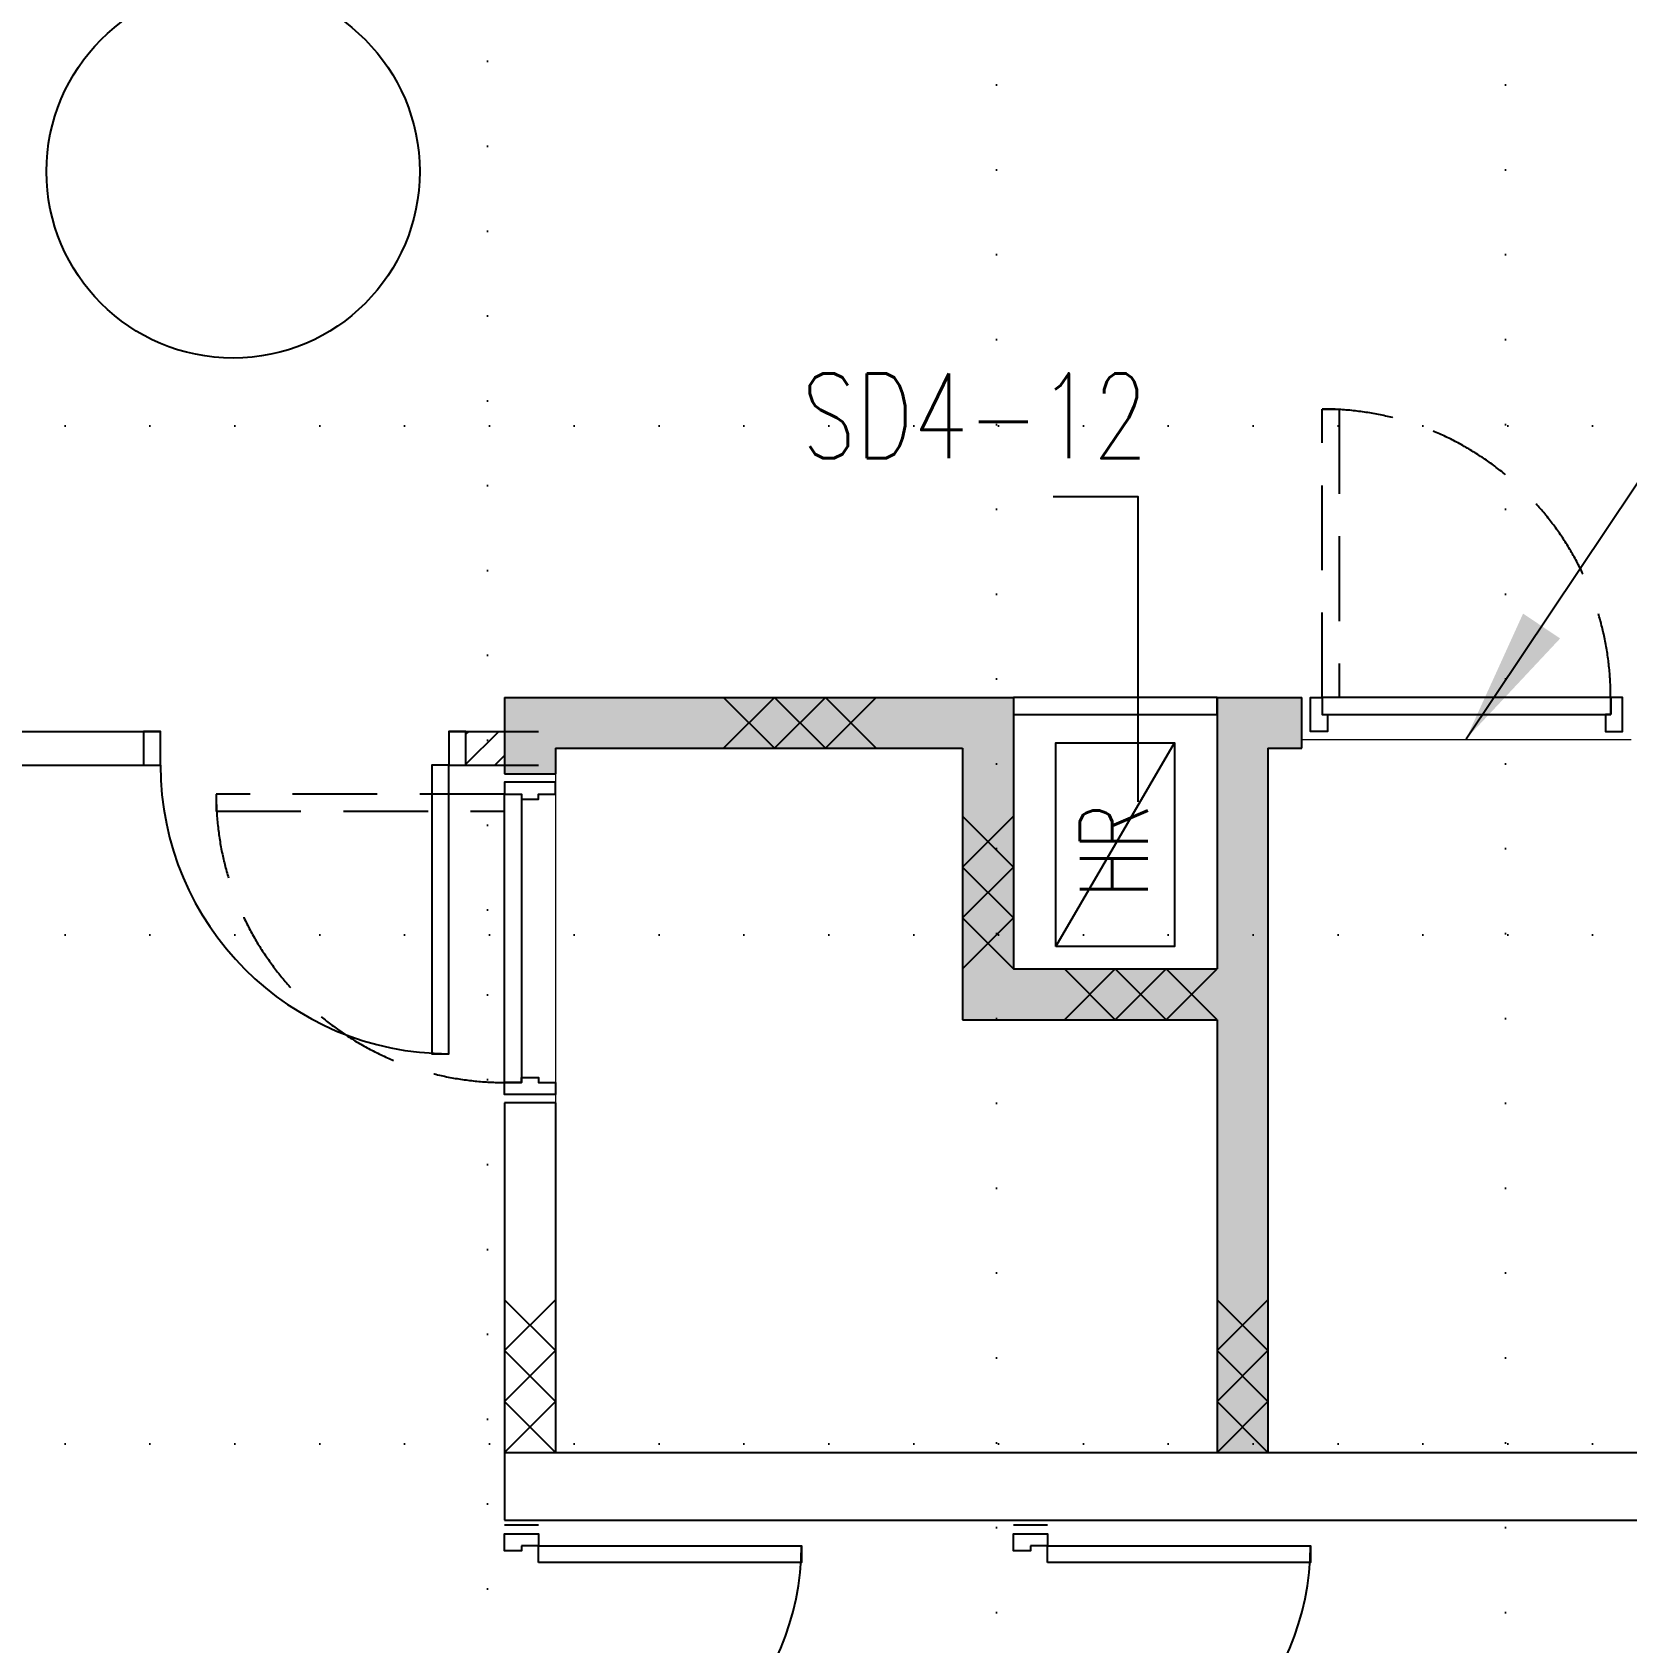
# Model space of a CAD drawing. Extents: x -68523 to 336700, y -113452 to 119396.
# Drawn here: x 245408 to 250107, y 14464 to 19211 of the extents above; entities that cross this region are included whole.
import ezdxf

# ---------------------------------------------------------------- set-up
doc = ezdxf.new("R2010")
doc.units = 0
doc.header["$LTSCALE"] = 1000
doc.header["$MEASUREMENT"] = 0
doc.linetypes.add('EC-5thFloor-s6144$0$DOT', pattern=[0.25, 0, -0.25])
doc.linetypes.add('EC-5thFloor-s6144$0$HIDDEN', pattern=[0.375, 0.25, -0.125])
doc.layers.get('0').update_dxf_attribs({"linetype": 'CONTINUOUS'})
doc.layers.get('DEFPOINTS').update_dxf_attribs({"linetype": 'CONTINUOUS'})
for name, color, linetype in [('EC-5thFloor-s6144$0$4', 9, 'EC-5thFloor-s6144$0$DOT'), ('EC-5thFloor-s6144$0$BD-col-bWALL', 150, 'CONTINUOUS'), ('EC-5thFloor-s6144$0$E-blockwall', 1, 'CONTINUOUS'), ('EC-5thFloor-s6144$0$E-fire service', 5, 'CONTINUOUS'), ('EC-5thFloor-s6144$0$ECOLUMN', 7, 'CONTINUOUS'), ('EC-5thFloor-s6144$0$EDOOR', 5, 'CONTINUOUS'), ('EC-5thFloor-s6144$0$ESERVICE', 13, 'CONTINUOUS'), ('EC-5thFloor-s6144$0$EWALL', 3, 'CONTINUOUS'), ('EC-5thFloor-s6144$0$MK-DETAIL', 4, 'CONTINUOUS'), ('EC-5thFloor-s6144$0$TEXT-E', 2, 'CONTINUOUS'), ('N-DOOR', 7, 'CONTINUOUS'), ('n-wall', 3, 'CONTINUOUS')]:
    doc.layers.add(name, color=color, linetype=linetype)
doc.layers.add('EC-5thFloor-s6144$0$ETHIN', color=5, linetype='CONTINUOUS', lineweight=9)
doc.styles.add('EC-5thFloor-s6144$0$ROMANS', font='romans')
doc.styles.add('EC-5thFloor-s6144$0$STANDARD', font='romans.shx')
doc.dimstyles.new('EC-5thFloor-s6144$0$dim-arrow', dxfattribs={"dimscale": 100, "dimtxt": 2.5, "dimasz": 4, "dimexe": 1, "dimexo": 2, "dimgap": 1, "dimtad": 1, "dimdec": 3, "dimdsep": 46, "dimtxsty": 'EC-5thFloor-s6144$0$ROMANS', "dimblk1": 'EC-5thFloor-s6144$0$_Oblique', "dimblk2": 'EC-5thFloor-s6144$0$_Oblique', "dimsah": 1, "dimcen": 1, "dimdle": 1, "dimclrd": 256, "dimclre": 256, "dimclrt": 2, "dimadec": 0, "dimazin": 0, "dimtfac": 1, "dimtdec": 3, "dimtix": 1, "dimtmove": 2, "dimatfit": 3, "dimfxl": 1, "dimtolj": 1, "dimlwd": -1, "dimlwe": -1, "dimarcsym": 0})

# ---------------------------------------------------------------- blocks, each defined once
blk = doc.blocks.new('EC-5thFloor-s6144$0$grid-base')
for p, q in [((-11250, -73700), (-11250, 750)), ((-9750, -24750), (-9750, 750)), ((-9750, -24750), (-9750, 750)), ((-8250, -24750), (-8250, 750)), ((-24750, -12750), (750, -12750)), ((-24750, -14250), (750, -14250)), ((-24750, -15750), (750, -15750))]:
    blk.add_line(p, q)
blk = doc.blocks.new('EC-5thFloor-s6144$0$dr_d_1550')
for points in [[(-1560, 100), (-1610, 100), (-1610, 875), (-1560, 875)], [(-110, 100), (-60, 100), (-60, 875), (-110, 875)], [(-1610, 50), (-1595, 50), (-1595, 0), (-1595, 0), (-1595, 0), (-1645, 0), (-1645, 100), (-1645, 100), (-1645, 100), (-1610, 100)], [(-60, 50), (-75, 50), (-75, 0), (-75, 0), (-75, 0), (-25, 0), (-25, 100), (-25, 100), (-25, 100), (-60, 100)]]:
    blk.add_lwpolyline(points, close=True)
at = {"color": 1}
for centre, start, end in [((-1610, 100), 0, 90), ((-60, 100), 90, 180)]:
    blk.add_arc(centre, 775, start, end, dxfattribs=at)
at = {"layer": 'DEFPOINTS'}
for p, q in [((-1670, 100), (-1670, 0)), ((0, 100), (0, 0))]:
    blk.add_line(p, q, dxfattribs=at)
blk = doc.blocks.new('EC-5thFloor-s6144$0$BLOCK150')
for p, q in [((0, 0), (150, 150)), ((150, 0), (0, 150)), ((300, 0), (150, 150)), ((150, 0), (300, 150)), ((300, 0), (450, 150)), ((450, 0), (300, 150))]:
    blk.add_line(p, q)
blk = doc.blocks.new('EC-5thFloor-s6144$0$_Oblique')
at = {"color": 0, "linetype": 'ByBlock', "lineweight": -2}
blk.add_line((-0.5, -0.5), (0.5, 0.5), dxfattribs=at)
blk = doc.blocks.new('EC-5thFloor-s6144$0$HR-1')
blk.add_line((0, 350), (600, 0))
blk.add_lwpolyline([(0, 350), (600, 350), (600, 0), (0, 0)], close=True)
at = {"style": 'EC-5thFloor-s6144$0$STANDARD', "width": 0.75}
blk.add_attdef('HR', (672.6, 79), '', height=200, dxfattribs=at)

msp = doc.modelspace()

# ---------------------------------------------------------------- hatches: boundary and pattern name
at = {"layer": 'n-wall'}
h = msp.add_hatch(dxfattribs=at)
h.set_pattern_fill('ANSI31', color=1, scale=500)
h.paths.add_polyline_path([(246800, 17150), (246686, 17150), (246686, 17050), (246800, 17050)])

# ---------------------------------------------------------------- linework, layer by layer
for points in [[(248350, 14750), (248350, 14735), (248300, 14735), (248300, 14735), (248300, 14735), (248300, 14785), (248400, 14785), (248400, 14785), (248400, 14785), (248400, 14750)], [(248400, 14700), (248400, 14750), (249175, 14750), (249175, 14700)]]:
    msp.add_lwpolyline(points, close=True)
at = {"color": 1}
msp.add_arc((248400, 14750), 775, 270, 0, dxfattribs=at)
at = {"layer": 'DEFPOINTS'}
msp.add_line((248400, 14810), (248300, 14810), dxfattribs=at)
at = {"layer": 'EC-5thFloor-s6144$0$BD-col-bWALL'}
for points in [[(246950, 17100), (246800, 17250), (248150, 17100), (248300, 17250)], [(246950, 17025), (246800, 17025), (246950, 17100), (246800, 17250)], [(248150, 17100), (248300, 17250), (248150, 16300), (248300, 16450)], [(249150, 17100), (249150, 17250), (249050, 17100), (248900, 17250)], [(249050, 17100), (248900, 17250), (249050, 15025), (248900, 15025)], [(248150, 16300), (248300, 16450), (248900, 16300), (248900, 16450)]]:
    msp.add_solid(points, dxfattribs=at)
at = {"layer": 'EC-5thFloor-s6144$0$ECOLUMN'}
for p, q in [((246800, 15025), (251850, 15025)), ((246800, 15025), (246800, 14825)), ((246800, 14825), (251850, 14825))]:
    msp.add_line(p, q, dxfattribs=at)
msp.add_circle((246000, 18800), 550, dxfattribs=at)
at = {"layer": 'EC-5thFloor-s6144$0$EDOOR', "linetype": 'Continuous'}
for points in [[(248300, 17200), (248900, 17200), (248900, 17250), (248300, 17250)], [(249210, 17200), (249225, 17200), (249225, 17150), (249225, 17150), (249225, 17150), (249175, 17150), (249175, 17250), (249175, 17250), (249175, 17250), (249210, 17250)], [(250060, 17200), (250060, 17250), (249210, 17250), (249210, 17200)], [(250060, 17200), (250045, 17200), (250045, 17150), (250045, 17150), (250045, 17150), (250095, 17150), (250095, 17250), (250095, 17250), (250095, 17250), (250060, 17250)], [(246950, 17000), (246800, 17000), (246800, 16965), (246850, 16965), (246850, 16950), (246900, 16950), (246900, 16965), (246950, 16965)], [(246850, 16115), (246800, 16115), (246800, 16965), (246850, 16965)], [(246950, 16080), (246800, 16080), (246800, 16115), (246850, 16115), (246850, 16130), (246900, 16130), (246900, 16115), (246950, 16115)]]:
    msp.add_lwpolyline(points, close=True, dxfattribs=at)
at = {"layer": 'EC-5thFloor-s6144$0$ESERVICE', "linetype": 'EC-5thFloor-s6144$0$HIDDEN'}
for points in [[(249260, 17250), (249210, 17250), (249210, 18100), (249260, 18100)], [(246800, 16915), (246800, 16965), (245950, 16965), (245950, 16915)]]:
    msp.add_lwpolyline(points, close=True, dxfattribs=at)
for centre, start, end in [((249210, 17250), 0, 90), ((246800, 16965), 180, 270)]:
    msp.add_arc(centre, 850, start, end, dxfattribs=at)
at = {"layer": 'EC-5thFloor-s6144$0$ETHIN'}
for p, q in [((250120, 17125), (249150, 17125)), ((246950, 17025), (246950, 16055))]:
    msp.add_line(p, q, dxfattribs=at)
at = {"layer": 'EC-5thFloor-s6144$0$EWALL'}
for p, q in [((246800, 17250), (246800, 17025)), ((246800, 17250), (248300, 17250)), ((248300, 17250), (248300, 16450)), ((248900, 17250), (249150, 17250)), ((248900, 17250), (248900, 16450)), ((249150, 17100), (249150, 17250)), ((246950, 17100), (246950, 17025)), ((246950, 17100), (248150, 17100)), ((248150, 17100), (248150, 16300)), ((249050, 17100), (249050, 15025)), ((249050, 17100), (249150, 17100)), ((246800, 17025), (246950, 17025)), ((248300, 16450), (248900, 16450)), ((248150, 16300), (248900, 16300)), ((248900, 16300), (248900, 15025)), ((246950, 16055), (246800, 16055)), ((246800, 16055), (246800, 15025)), ((246800, 16055), (246800, 15975)), ((246950, 16055), (246950, 15025))]:
    msp.add_line(p, q, dxfattribs=at)
at = {"layer": 'EC-5thFloor-s6144$0$MK-DETAIL'}
msp.add_lwpolyline([(248417.4, 17842.4), (248666.1, 17842.4), (248666.1, 16942.6)], dxfattribs=at)
at = {"layer": 'N-DOOR', "color": 7, "linetype": 'Continuous'}
for points in [[(245736, 17050), (245786, 17050), (245786, 17150), (245736, 17150)], [(246636, 17050), (246686, 17050), (246686, 17150), (246636, 17150)], [(246636, 17050), (246586, 17050), (246586, 16200), (246636, 16200)]]:
    msp.add_lwpolyline(points, close=True, dxfattribs=at)
msp.add_arc((246636, 17050), 850, 180, 270, dxfattribs=at)
at = {"layer": 'n-wall', "linetype": 'Continuous'}
for points in [[(243800, 17150), (245786, 17150)], [(246636, 17150), (246900, 17150)], [(243800, 17050), (245786, 17050)], [(246636, 17050), (246900, 17050)]]:
    msp.add_lwpolyline(points, dxfattribs=at)

# ---------------------------------------------------------------- block references
at = {"layer": 'EC-5thFloor-s6144$0$4'}
msp.add_blockref('EC-5thFloor-s6144$0$grid-base', (258000, 30800), dxfattribs=at)
at = {"layer": 'EC-5thFloor-s6144$0$E-blockwall', "xscale": -1}
for p in [(247895.5, 17100), (248900, 16300)]:
    msp.add_blockref('EC-5thFloor-s6144$0$BLOCK150', p, dxfattribs=at)
at = {"layer": 'EC-5thFloor-s6144$0$E-blockwall', "xscale": -1, "rotation": 270}
for p in [(248150, 16450), (246800, 15025), (248900, 15025)]:
    msp.add_blockref('EC-5thFloor-s6144$0$BLOCK150', p, dxfattribs=at)
at = {"layer": 'EC-5thFloor-s6144$0$E-fire service'}
ref = msp.add_blockref('EC-5thFloor-s6144$0$HR-1', (248775, 16515.7), dxfattribs=dict(at, rotation=90))
ref.add_attrib('HR', 'HR', (248696, 16659.3), dxfattribs={"layer": '0', "height": 200, "rotation": 90, "style": 'EC-5thFloor-s6144$0$STANDARD', "width": 0.75})
at = {"layer": 'EC-5thFloor-s6144$0$EDOOR', "linetype": 'Continuous', "rotation": 270}
msp.add_blockref('EC-5thFloor-s6144$0$dr_d_1550', (246800, 13140), dxfattribs=at)

# ---------------------------------------------------------------- texts
at = {"layer": 'EC-5thFloor-s6144$0$MK-DETAIL', "style": 'EC-5thFloor-s6144$0$STANDARD', "width": 0.75}
msp.add_text('SD4-12', height=250, dxfattribs=at).set_placement((247675.2, 17955))

# ---------------------------------------------------------------- leaders
at = {"layer": 'EC-5thFloor-s6144$0$TEXT-E'}
msp.add_leader([(249634, 17128), (250285.3, 18101.2), (250734.6, 18101.2)], dimstyle='EC-5thFloor-s6144$0$dim-arrow', override={"dimtad": 0}, dxfattribs=at)

doc.saveas('drawing.dxf')
